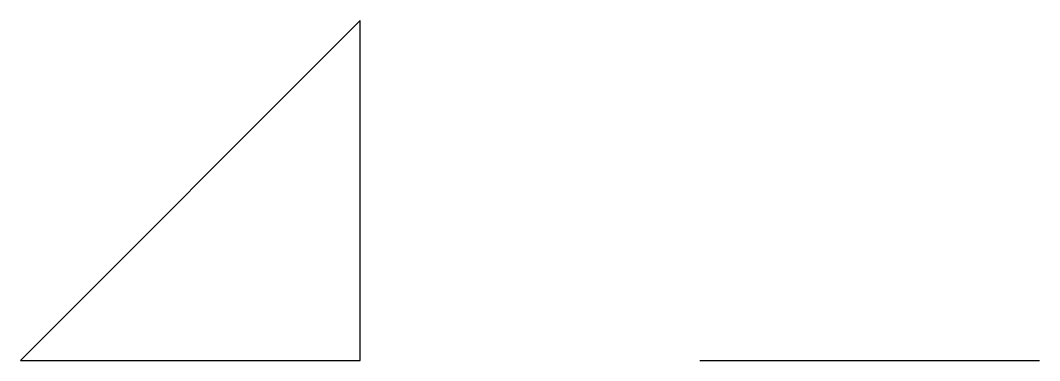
# Model space of a CAD drawing. Header units: millimetres. Extents: x 0 to 15, y 0 to 5.
import ezdxf

# ---------------------------------------------------------------- set-up
doc = ezdxf.new("R2010")
doc.units = ezdxf.units.MM

msp = doc.modelspace()

# ---------------------------------------------------------------- linework, layer by layer
msp.add_lwpolyline([(0, 0), (5, 0), (5, 5)], close=True)
msp.add_lwpolyline([(10, 0), (15, 0)])

doc.saveas('drawing.dxf')
